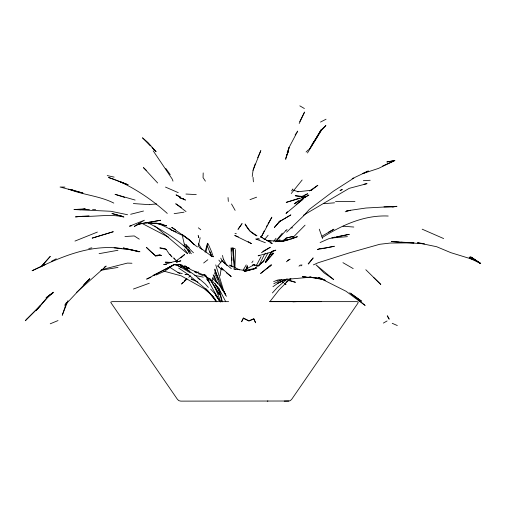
<?xml version="1.0" encoding="UTF-8"?>
<svg xmlns="http://www.w3.org/2000/svg" width="506" height="506" viewBox="0 0 506 506"><rect width="100%" height="100%" fill="white"/><g stroke="black" fill="none" stroke-linecap="round" stroke-linejoin="round"><path stroke-width="0.76" d="M203.197 172.925L203.058 177.625L205.411 181.167M234.948 267.611L235.461 249.528M212.64 280.318L212.918 277.56L213.045 278.749L218.288 283.739L223.791 291.494L226.454 296.339M288.509 149.042L288.161 152.021L285.567 158.422M252.222 176.569L253.057 170.307L255.144 163.982M220.072 275.776L221.299 267.838L231.223 276.567L226.34 272.734M205.942 252.222L207.669 243.297M246.53 269.369L247.364 265.542M200.155 237.744L198.346 245.935L200.262 248.433M252.639 265.878L252.987 264.372M285.681 159.63L289.052 147.518L297.692 131.092L296.832 132.37M205.031 252.026L207.492 243.26M204.962 274.84L204.582 276.131L204.424 275.397L206.29 276.687M287.168 152.717L289.052 147.518L288.161 152.021L286.522 155.494M246.118 269.224L247.206 266.27M246.403 269.426L247.497 266.599M67.956 300.678L62.263 315.276L66.602 302.278L64.698 305.251M253.057 170.307L260.837 150.592L257.687 157.745M299.735 121.649L304.568 112.041L299.198 123.489M261.071 237.346L264.17 230.964M265.65 262.089L271.33 251.975M258.623 266.213L264.221 254.847L265.814 253.139M263.183 261.944L267.927 252.93M261.147 237.377L271.855 217.182L267.946 224.038M261.071 256.65L256.472 265.302M265.505 261.975L271.741 251.463L265.384 262.437M266.377 226.783L267.162 225.41M243.139 270.16L246.251 264.897M307.648 150.775L308.464 149.46M307.477 152.976L321.563 130.137L325.908 125.482L320.88 130.251L309.444 149.226L321.202 129.802L316.067 138.72L312.019 144.387M276.01 238.269L273.721 241.343M291.589 190.92L292.81 188.997M295.118 134.919L295.978 133.641M251.855 262.722L253.038 261.001M238.073 229.313L242.089 223.589L238.06 229.237M308.439 264.056L313.195 257.896L308.179 263.771M287.402 211.691L286.016 213.475L303.062 199.162L296.187 204.43M265.878 262.38L273.139 253.057L271.127 255.334M269.9 301.601L279.097 289.843L290.077 278.768M291.247 193.52L302.139 180.003M221.596 269.628L217.782 266.029L222.026 260.805L231.28 268.635M264.663 239.42L268.129 235.227M275.941 240.881L282.272 233.228M280.001 220.831L274.372 227.453L280.027 221.299L290.855 214.898L278.319 222.336M269.464 254.948L273.038 251.008M278.477 241.337L279.976 239.604M50.303 294.517L36.217 310.361L46.811 297.92L52.94 292.987M275.643 241.817L285.96 230.458M183.128 282.323L181.559 284.056L187.081 278.876M184.178 281.165L186.265 278.857M272.418 292.917L277.174 287.686L287.174 278.857M65.913 304.15L89.815 278.654L83.768 284.669M267.377 259.983L273.733 253.259M291.178 239.294L305.067 225.164M283.512 240.793L286.2 238.079L293.126 236.403L286.2 238.079L283.341 240.571M285.953 230.534L287.066 229.427M299.002 266.213L300.077 265.157L302.031 264.973L300.962 265.897M306.079 152.04L307.199 150.952M188.738 277.32L190.395 275.764M259.414 265.144L263.987 260.862L254.044 268.92L244.151 271.539L256.865 268.136L244.373 270.387L233.766 268.876L235.948 269.458M267.51 268.351L271.361 264.796L260.596 273.487L271.064 265.131L269.938 266.162M180.825 257.94L184.69 254.467L175.474 261.444L177.606 260.716M286.643 232.184L303.6 215.841L309.324 209.395L333.479 191.141L355.104 177.296L368.33 170.977L362.555 173.666L378.545 168.39L394.851 160.516L386.976 161.952L394.851 160.516L382.65 165.974M76.355 292.538L106.184 266.061L104.166 267.288M203.659 262.993L207.827 259.736M52.845 292.557L46.065 297.794L53.649 292.234M311.013 190.553L317.863 185.278L309.564 190.945M298.61 200.547L294.271 203.836L308.862 195.038L302.765 198.32M286.377 261.811L289.552 259.489M285.827 282.342L290.969 278.743M272.955 286.7L279.28 282.297L286.345 279.192M322.17 237.637C341.797 225.151 364.409 214.886 388.216 216.03M261.419 252.779L270.33 247.257L262.81 251.419M166.835 269.015L173.273 265.062L153.052 275.542L157.252 273.689M254.044 268.92L256.061 267.687M303.524 215.195L349.21 188.346L367.046 183.634L364.054 184.197M321.949 236.169L333.96 229.199L328.47 232.254M383.371 323.075L387.084 320.956M243.803 270.463L253.696 264.91L258.711 265.53L257.32 265.561M352.138 178.65L353.498 177.903M304.283 195.569L307.68 193.754L301.475 196.632M273.784 283.752L281.671 279.552M45.793 264.309L40.923 266.89L50.29 256.39L41.359 266.447L32.074 270.754C60.037 257.345 90.201 243.671 122.009 248.598M51.365 261.355L56.242 258.775M320.481 122.079L326.054 119.214M277.225 283.309L286.883 279.23M259.445 255.201L258.123 255.853L272.12 251.88L275.808 250.135L272.898 250.812M287.357 260.501L290.153 259.198M277.301 283.404L286.39 279.249M100.877 270.261L102.914 269.337L127.373 263.095L131.958 263.246M313.366 264.872L318.23 262.722L349.646 252.779L379.721 244.284L390.36 243.044L414.022 242.867L410.126 242.64M320.102 242.545L328.767 238.718L349.298 234.322L336.515 236.821M150.921 277.25L146.632 279.129L173.273 265.062L164.488 271.311L155.918 275.062M196.271 272.797L198.415 271.874M292.557 238.712L297.401 236.681L281.678 241.602L275.669 241.305M50.239 323.802L58.032 320.57M74.97 241.077L97.392 232.071M340.095 190.433L342.29 189.56L340.184 190.401M273.632 281.64L277.256 280.197M250.008 199.649L256.618 197.188M133.426 289.034L149.333 283.227M299.527 198.105L286.206 202.387L305.485 196.714L295.232 195.746L302.847 196.885L305.485 196.714L301.684 197.264M176.569 262.178L180.844 260.805L176.423 262.108M177.543 260.596L163.716 264.619L166.721 264.233M345.212 211.786L350.456 210.281L346.597 210.863L365.933 208.023L396.995 206.315L393.187 206.941L383.965 206.878M139.207 223.772L140.573 223.424L134.299 226.391L144.406 220.224L129.473 226.207L131.743 225.714M130.656 214.278L143.514 211.015M288.256 240.002L281.678 241.602L266.339 240.318M228.623 301.639L112.136 301.639L110.858 302.069L110.858 302.601L177.442 399.367L178.884 400.682L180.787 401.125L288.863 401.011L290.223 400.682L291.665 399.367L357.824 303.347L358.248 302.069L356.97 301.639L269.685 301.639M88.797 248.516L91.864 247.845M137.037 224.569L146.873 222.45M332.006 237.706L335.01 237.118M79.942 209.826L85.261 208.814L74.097 209.547L89.391 209.667M138.201 224.272L160.668 220.268L146 222.773M99.094 253.664L117.942 250.28M267.282 401.125L267.902 401.011M101.092 270.242L117.999 267.415M174.153 213.677L184.026 212.185M275.694 241.172L290.4 239.389M297.503 191.812L311.563 190.224M194.734 272.007L196.233 271.849M81.327 216.302L75.47 216.891L89.031 215.803M277.161 280.21L311.253 277.124L309.027 277.035M332.056 237.953L347.426 236.65M149.599 204.532L156.651 203.95M323.859 203.671L334.548 202.811M184.722 268.288L189.099 268.003M124.957 236.523L134.248 235.941L139.264 239.155M363.34 180.693L370.19 180.269M173.292 264.809L179.244 264.461M292.942 301.848L296.642 301.639M185.904 274.372L184.956 274.41L188.694 274.79M291.083 227.877L292.62 227.82M284.227 401.125L288.863 401.011M92.541 209.617L95.647 209.667M321.114 301.639L270.179 301.652M335.529 201.439L354.959 201.401M82.111 216.302C95.919 216.947 109.84 213.747 123.508 216.916M64.97 187.1L60.075 187.03L82.984 193.071L71.068 189.586M185.677 268.534L188.77 268.585M171.597 262.374L165.285 262.184L168.416 262.374M74.097 209.547L110.896 211.28L127.544 214.734M149.763 222.893L156.537 223.121L166.638 225.815L157.828 223.399M306.048 276.909L302.335 276.757L318.672 278.237L323.043 279.35M185.955 194.045L196.265 194.595M399.221 242.013L391.435 241.564L424.623 243.867M400.784 242.102L407.014 242.463M123.572 248.686L125.918 248.819M145.836 222.893L161.971 224.019M133.344 203.551L149.308 204.683M343.017 226.195L353.814 227.042M194.671 275.403L203.292 277.136M114.116 247.801L132.129 249.97L139.005 251.564M233.601 248.244L232.102 248.054L235.088 248.522M422.542 243.462L417.469 242.741L436.596 246.707L450.871 252.677L475.279 260.179L480.7 263.525L469.688 258.231M314.22 277.573L318.672 278.237L325.402 280.273M258.079 239.338L255.789 238.984L265.378 242.741M267.225 240.742L271.039 241.324M234.993 233.519L236.308 233.728M391.676 206.676L393.187 206.941M213.481 256.77L211.995 256.479L200.699 248.168M309.969 277.073L324.384 279.869M107.228 175.576L114.154 177.119M139.96 251.798L123.293 247.959L138.884 251.817M157.372 255.815L155.861 255.467L157.353 255.808M118.012 214.993L111.921 213.532L123.926 217.03M119.536 215.36L121.819 215.904M166.297 249.54L159.833 247.896L165.108 248.61L166.297 249.54L169.643 254.644M284.878 279.597L286.39 279.982M287.901 280.368L295.447 282.291L290.311 280.552M179.75 264.461L182.002 265.049M169.497 267.092L177.916 272.468L182.312 273.613M163.799 271.127L181.268 275.871L204.019 288.616L211.11 294.555M270.115 242.836L272.253 243.43L260.438 236.656L262.355 237.94M135.115 200.06L115.033 194.323L124.577 197.397M70.789 189.541L72.915 190.174M469.657 257.371L473.382 258.503L480.7 263.525L470.529 256.795L473.382 258.503L469.151 257.073M183.558 198.89L179.415 197.618L185.5 200.072L182.799 198.586M157.208 223.507C166.069 226.068 173.431 231.723 181.958 235.081C188.131 237.833 191.957 243.481 197.542 246.972M292.923 190.022L298.148 191.711M114.78 179.548L108.569 177.498L128.144 184.76L119.833 181.527M173.786 264.391L179.548 266.346L190.256 272.86M322.24 278.743L318.654 277.503L346.066 291.279L364.636 305.105M68.645 189.099C83.288 195.038 99.644 195.854 113.799 203.089M178.934 264.455L189.244 268.294M176.025 231.837L171.136 230.002L169.807 228.193M238.275 236.852L234.746 235.448L251.431 243.633L248.142 241.609M198.352 273.708L203.203 275.662M257.567 238.294L259.635 239.136M115.488 179.845L124.754 183.767M186.758 266.751L184.646 265.833L191.407 269.913L205.6 275.795L203.791 274.322M422.175 229.186L443.648 238.566M165.481 187.081L178.238 192.647M392.226 323.296L397.305 325.548M231.634 266.586L229.838 265.144L239.673 269.862M180.832 197.201L176.031 194.867L180.092 197.1M197.84 282.139L191.123 278.869L193.09 280.027M119.138 181.256C136.734 189.408 152.894 200.439 167.277 213.412M142.104 223.443L168.783 237.333M148.372 223.038C163.311 230.711 177.91 239.654 189.889 251.533M342.935 262.665L353.194 268.597M299.824 105.843L304.391 108.531M177.916 272.468L179.908 273.714M175.519 229.724L171.698 227.339L189.168 239.743L182.381 234.594M256.548 235.821C251.59 233.215 247.377 229.148 245.081 224L249.97 231.109L256.953 235.745M194.367 271.342L197.005 273.012M181.458 207.435L175.721 203.76L186.037 211.584M176.24 264.474L181.407 267.832M207.745 277.617L211.742 280.229L218.87 288.603L225.752 301.709M278.945 279.78L283.417 282.772M284.695 283.632L285.972 284.486L284.878 283.442M180.376 264.973L189.364 270.982M263.632 238.8L264.904 239.661M178.751 268.117L188.124 274.461L207.947 290.823L216.897 301.778M179.073 264.17L194.962 275.207L205.208 283.872L208.345 287.427M229.838 265.144L232.368 266.921M349.684 292.753L361.55 301.171L351.189 293.758L365.25 305.567M187.865 250.059L189.75 251.438M180.3 265.195L185.955 269.382M197.897 278.218L199.781 279.616M254.973 265.435L253.74 264.505L254.891 265.517M217.782 266.029L219.617 267.465M198.327 227.814L200.762 229.724M187.467 253.746L154.735 225.866M150.75 251.64L156.031 256.245L146.487 247.478L150.219 251.121M215.176 294.998L217.441 297.009M184.184 248.984L187.543 253.196M146.247 170.244L143.457 167.612L157.657 182.989M373.618 277.459L380.809 284.461L365.819 269.717M184.526 244.025L193.463 252.76M186.221 247.839L183.545 245.214L191.394 253.759M188.896 250.47L189.965 251.526M222.026 260.805L225.385 264.119M151.945 147.588L156.114 151.724L147.986 142.54L142.483 137.796L150.371 145.956M186.088 244.702L189.408 248.022M188.257 250.002L189.883 251.691M176.436 260.704L173.71 257.858L174.551 259.192M189.548 239.793L194.279 244.803M189.832 253.582L188.795 252.488L187.663 249.066M210.591 289.059L215.29 294.049L220.395 301.785M206.752 279.337L209.851 282.74M216.182 296.32L220.458 301.968M172.148 257.099L169.624 254.145L171.591 256.58M205.942 288.705L216.353 301.589M218.87 260.122L220.812 262.551M215.265 299.388L212.381 295.751L216.119 301.696M221.299 267.838L223.121 270.236M205.449 275.409L209.092 280.488L205.632 275.245M165.823 168.447L170.244 174.627M153.173 150.788L172.129 178.934L173.014 181.129M223.45 290.545L225.651 294.637M209.845 278.844L215.297 288.211M198.46 243.671L202.096 249.686M387.235 315.934L389.177 319.178L387.451 315.833M209.598 278.37L219.237 294.65L214.588 285.985M215.739 284.954L218.478 289.596M218.447 299.381L219.623 301.393M231.501 203.962L235.132 210.344M204.879 274.821L218.029 298.243M220.711 258.142L222.21 260.881M215.113 283.493L219.243 291.127M223.45 259.173L226.966 265.713M225.727 294.922L223.892 291.443L225.638 294.979M214.797 270.843L218.921 279.287L223.228 291.064M214.38 272.709L222.646 290.457M213.911 275.251L217.719 283.923M208.118 243.772L211.483 251.463L213.152 256.687M207.511 246.473L211.691 256.668M214.449 286.073L220.787 301.759M213.178 274.79L215.999 281.893M211.635 256.087L210.022 251.83L211.299 256.327M214.784 269.571L218.643 279.894M221.4 287.269L222.229 289.476M319.267 229.186L322.619 238.566M186.303 244.961L186.98 247.017M215.765 264.904L224.658 293.853M217.725 287.003L222.115 301.899M198.143 235.366L198.788 237.567L198.428 236.049M214.905 269.078L216.606 275.074M219.003 288.477L222.273 301.513M182.249 235.201L184.348 244.385M222.495 255.416L223.513 259.926M234.657 267.725L233.07 248.282M228.035 197.561L228.339 201.458M253.051 177.29L253.392 181.825M232.95 248.326L234.158 267.048M231.786 257.2L231.988 260.305M231.04 247.934L231.83 266.649M231.356 248.041L231.482 251.077M233.019 248.497L233.171 256.251M243.418 318.053L241.59 321.784L243.348 318.28L248.933 321.025L253.835 318.951L255.587 322.777L253.822 318.723L248.958 320.81L243.418 318.053M26.679 319.223L25.3 320.76L40.189 305.826L26.679 319.223M319.368 248.629L317.395 249.566L334.365 246.264L325.263 248.054L319.368 248.629M113.18 231.754L92.231 238.098L113.18 231.754M159.833 254.809L156.702 255.366L161.515 255.486L159.833 254.809M333.656 279.527L323.859 272.734L316.06 264.866L333.656 279.527"/></g></svg>
